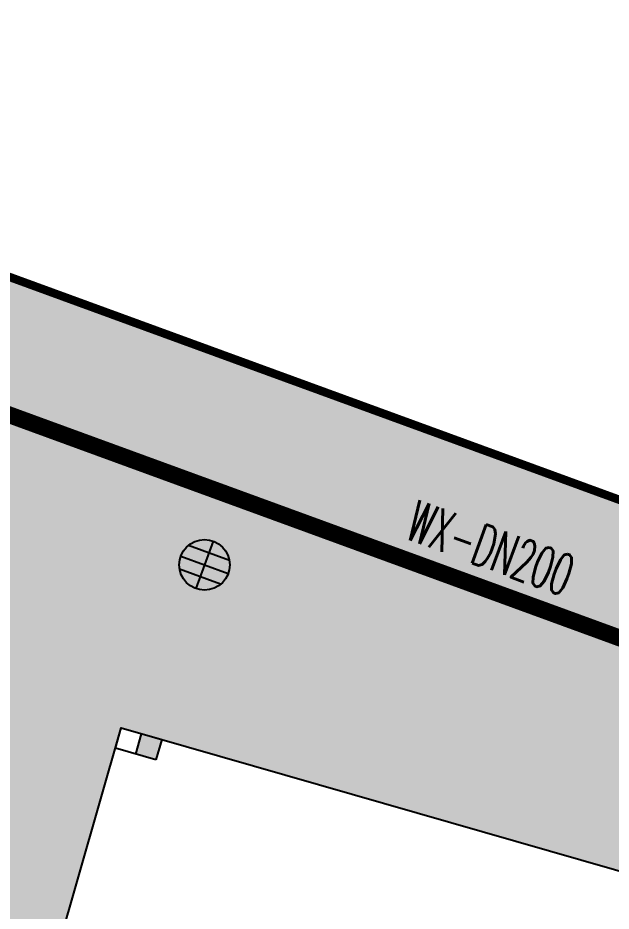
# Model space of a CAD drawing. Extents: x -11 to 40589024741, y -2 to 3380586937.
# Drawn here: x 40588087080 to 40588101186, y 3380185200 to 3380206438 of the extents above; entities that cross this region are included whole.
import ezdxf

# ---------------------------------------------------------------- set-up
doc = ezdxf.new("R2010")
doc.units = 0
doc.header["$LTSCALE"] = 10
doc.header["$MEASUREMENT"] = 0
for name, color, linetype in [('0-WALL', 252, 'Continuous'), ('TEXT_消防', 1, 'Continuous'), ('TWT_雨水口', 4, 'Continuous'), ('WELL_雨水', 4, 'Continuous')]:
    doc.layers.add(name, color=color, linetype=linetype)
doc.layers.add('GPS-ZF消防', color=1, linetype='TG_X', lineweight=60)
doc.styles.add('_TWT_PIPEDN', font='SIMPLEX', dxfattribs={"width": 0.6, "height": 3, "bigfont": 'HZTXT'})
doc.styles.add('TG_LINETYPE', font='SIMPLEX', dxfattribs={"width": 0.8, "height": 3.5, "bigfont": 'HZTXT'})
doc.linetypes.add('TG_WX', pattern='A,3,-0.6,["WX",TG_LINETYPE,S=0.1,R=0,X=-0.52,Y=-0.15],0', length=3.6)
doc.linetypes.add('TG_X', pattern='A,5,-0.3,["X",TG_LINETYPE,S=0.1,R=0,X=-0.23,Y=-0.15],0', length=5.3)

# ---------------------------------------------------------------- blocks, each defined once
blk = doc.blocks.new('$TwtSys$00000424')
for p, q in [((-500, 250), (500, 250)), ((-500, -250), (-500, 250)), ((0, -250), (0, 250)), ((500, 250), (500, -250)), ((500, -250), (-500, -250))]:
    blk.add_line(p, q)
blk.add_solid([(0, 250), (500, 250), (0, -250), (500, -250)])
blk = doc.blocks.new('$TWTSYS$00000375')
for p, q in [((0, 0.5, 0), (0, -0.5, 0)), ((0.433, 0.25, 0), (-0.433, 0.25, 0)), ((-0.5, 0, 0), (0.5, 0, 0)), ((0.433, -0.25, 0), (-0.433, -0.25, 0))]:
    blk.add_line(p, q)
blk.add_circle((0, 0, 0), 0.5)

msp = doc.modelspace()

# ---------------------------------------------------------------- hatches: boundary and pattern name
at = {"layer": '0-WALL'}
h = msp.add_hatch(dxfattribs=at)
h.set_pattern_fill('草坪或沼泽', color=256, scale=400, angle=-0.200256636)
h.set_pattern_definition([(359.79974, (40586781652.2, 3380096977.4), (1605.5824, 1594.398), [240, -48, 64, -48, 240, -960]), (359.79974, (40586781572.4, 3380097025.7), (1605.5824, 1594.398), [160, -120, 240, -120, 160, -800]), (359.79974, (40586782134.6, 3380097663.7), (1605.5824, 1594.398), [200, -80, 200, -1120]), (359.79974, (40586781335.8, 3380097986.5), (1605.5824, 1594.398), [80, -160, 80, -1280]), (89.79974, (40586781495.8, 3380097986), (-1594.398, 1605.5824), [144, -1456]), (89.79974, (40586781972.4, 3380097024.3), (-1594.398, 1605.5824), [160, -1440]), (89.79974, (40586782374.6, 3380097662.9), (-1594.398, 1605.5824), [160, -1440]), (44.79974, (40586782180.3, 3380097007.6), (5.5922, 1599.9902), [160, -2102.7417]), (134.79974, (40586781764.3, 3380097009), (-1599.9902, 5.5922), [160, -2102.7417]), (63.23469, (40586782132.4, 3380097015.7), (5.5922, 1599.99023), [160, -3417.7088]), (75.7635, (40586782052.4, 3380097024), (5.59221, 1599.99023), [160, -6436.969]), (75.7635, (40586782454.64, 3380097662.6), (5.59221, 1599.99023), [128, -6468.969]), (75.7635, (40586781527.76, 3380097985.85), (5.59221, 1599.99023), [112, -6484.969]), (103.835987, (40586781892.4, 3380097024.57), (5.59221, 1599.99023), [160, -6436.969]), (103.835987, (40586782294.64, 3380097663.17), (5.59221, 1599.99023), [128, -6468.969]), (103.835987, (40586781463.76, 3380097986.07), (5.59221, 1599.99023), [112, -6484.969]), (116.364795, (40586781812.4, 3380097016.85), (5.5922, 1599.99023), [160, -3417.7069])])
edge = h.paths.add_edge_path()
edge.add_line((40588085171.278229, 3380207077.03175), (40588081163.968559, 3380208541.142967))
edge.add_line((40588081163.968559, 3380208541.142967), (40588080466.29776, 3380207612.947379))
edge.add_arc((40588092460.961967, 3380198599.662256), 15003.708812, 143.0772903116, 252.7900033938)
edge.add_line((40588088021.743874, 3380184267.718183), (40588089539.629173, 3380189554.118112))
edge.add_line((40588089539.629173, 3380189554.118112), (40588123180.355614, 3380179894.848297))
edge.add_line((40588123180.355614, 3380179894.848296), (40588121680.973877, 3380174672.891534))
edge.add_line((40588121680.973869, 3380174672.891537), (40588121673.742813, 3380174647.707624))
edge.add_arc((40588122650.43161, 3380180568.089403), 6000.403437, 260.6322561104, 339.0838604)
edge.add_line((40588128255.432152, 3380178425.938531), (40588130426.382263, 3380184367.941084))
edge.add_line((40588130426.382263, 3380184367.941084), (40588083180.977707, 3380201629.528559))
edge.add_line((40588083180.977707, 3380201629.528559), (40588085171.278229, 3380207077.03175))

# ---------------------------------------------------------------- linework, layer by layer
at = {"layer": '0-WALL', "color": 20, "true_color": 0xf72408, "const_width": 200}
msp.add_lwpolyline([(40588089757.169083, 3380219628.731724), (40588083180.85894, 3380201629.203375), (40588257603.731407, 3380137902.038649), (40588282723.988678, 3380206656.82238), (40588124769.277206, 3380264367.177512)], close=True, dxfattribs=at)
at = {"layer": '0-WALL'}
msp.add_lwpolyline([(40588085171.278229, 3380207077.03175), (40588081163.968559, 3380208541.142967), (40588080466.29776, 3380207612.947379, 0.51897487), (40588088021.743874, 3380184267.718183), (40588088021.743874, 3380184267.718183), (40588089539.629173, 3380189554.118112), (40588123180.355614, 3380179894.848296), (40588121680.973869, 3380174672.891537), (40588121673.742813, 3380174647.707622, 0.3563377194), (40588128255.432152, 3380178425.938531), (40588130426.382263, 3380184367.941084), (40588083180.977707, 3380201629.528559)], format="xyb", close=True, dxfattribs=at)
at = {"layer": 'GPS-ZF消防', "linetype": 'TG_WX', "ltscale": 0.5, "const_width": 400}
msp.add_lwpolyline([(40588082381.266853, 3380198641.79358), (40588176359.4953, 3380164294.058368)], dxfattribs=at)

# ---------------------------------------------------------------- block references
at = {"layer": 'TWT_雨水口', "rotation": 343.9796269420964}
msp.add_blockref('$TwtSys$00000424', (40588089951.216209, 3380189175.837633), dxfattribs=at)
at = {"layer": 'WELL_雨水', "xscale": 1200, "yscale": 1200, "zscale": 1200, "rotation": 339.79974336667}
msp.add_blockref('$TWTSYS$00000375', (40588091517.420471, 3380193431.989244), dxfattribs=at)

# ---------------------------------------------------------------- texts
at = {"layer": 'TEXT_消防', "style": '_TWT_PIPEDN', "width": 0.557143}
msp.add_text('WX-DN200', height=980, rotation=339.923345052, dxfattribs=at).set_placement((40588096255.788803, 3380194068.748264))

doc.saveas('drawing.dxf')
